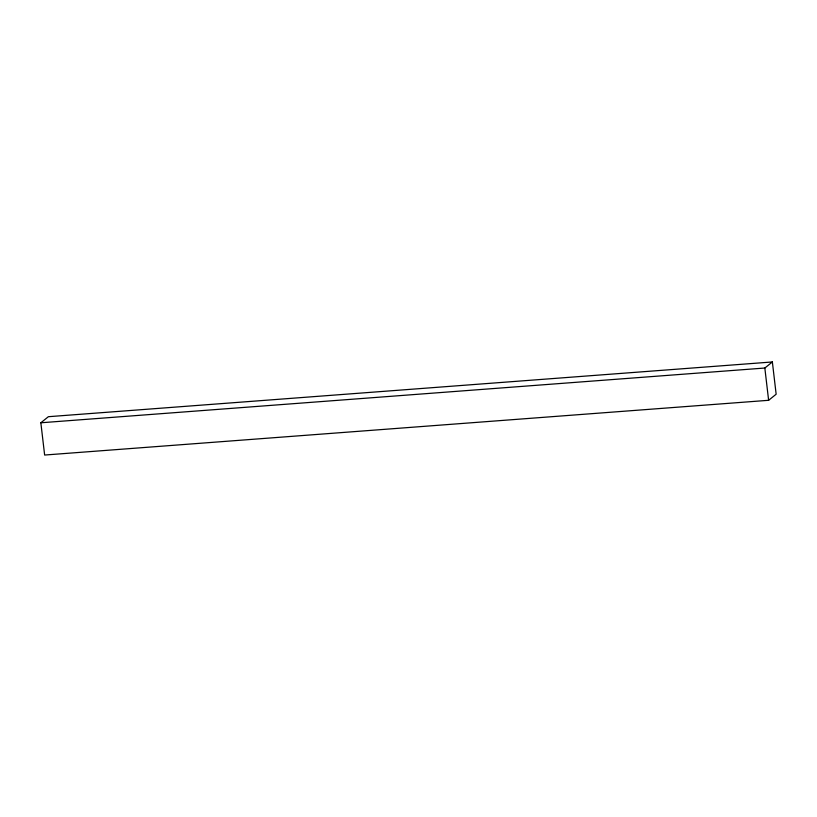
<?xml version="1.0" encoding="UTF-8"?>
<svg xmlns="http://www.w3.org/2000/svg" width="817" height="817" viewBox="0 0 817 817"><rect width="100%" height="100%" fill="white"/><g stroke="black" fill="none" stroke-linecap="round" stroke-linejoin="round"><path stroke-width="1.23" d="M40.85 422.777L48.377 416.701L772.361 361.962L776.15 394.223L768.623 400.299L44.639 455.038L40.85 422.777L764.835 368.028L772.361 361.962M764.835 368.028L768.623 400.299"/></g></svg>
